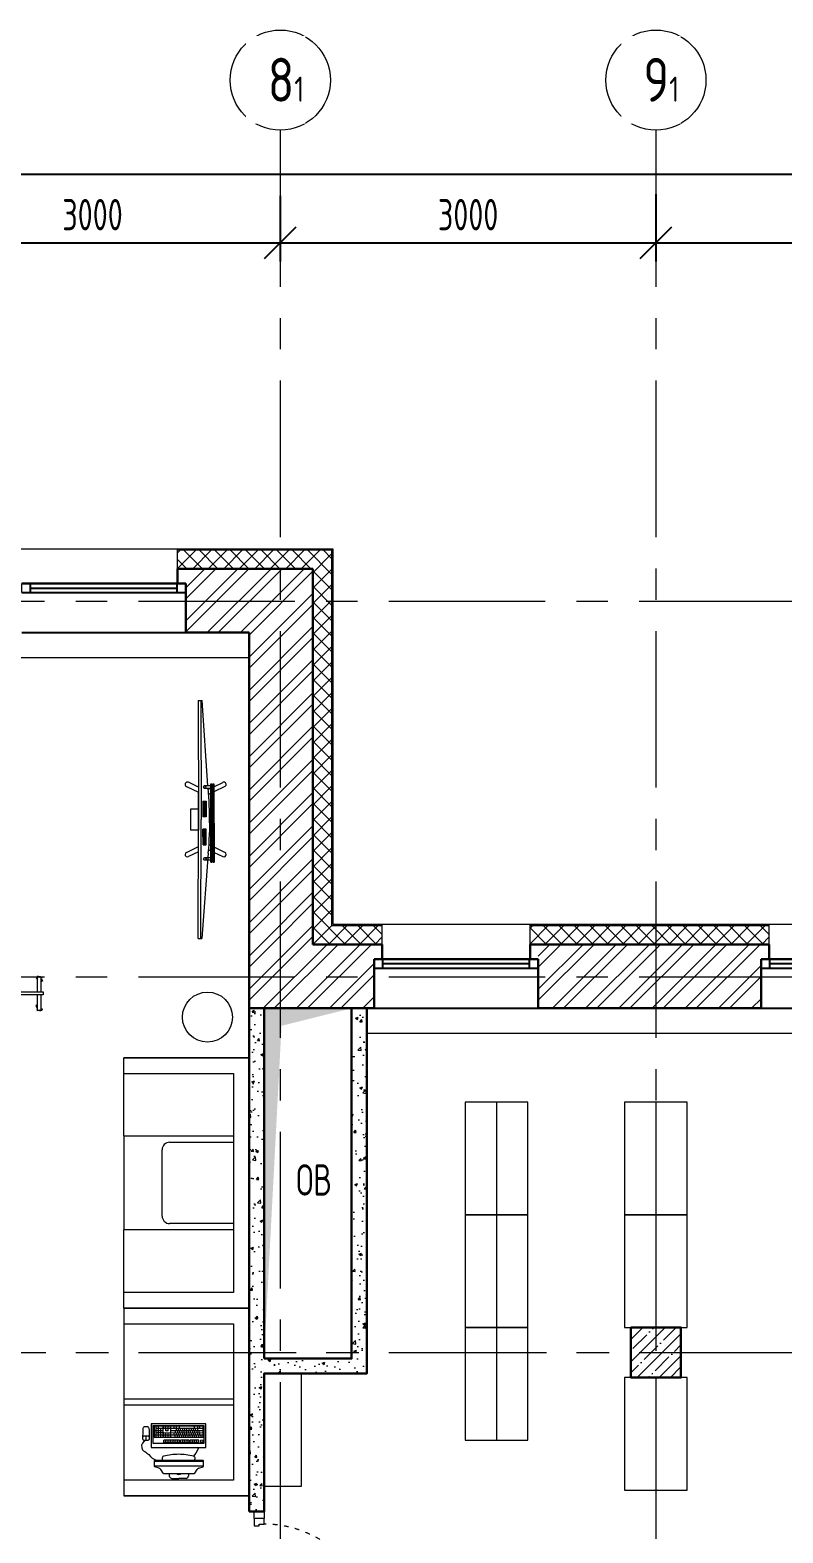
# Model space of a CAD drawing. Header units: millimetres. Extents: x -13407 to 95998, y -2611 to 109495.
# Drawn here: x 12571 to 18585, y 67954 to 79957 of the extents above; entities that cross this region are included whole.
import ezdxf

# ---------------------------------------------------------------- set-up
doc = ezdxf.new("R2010")
doc.units = ezdxf.units.MM
for name, pattern in [('ACAD_ISO03W100', [30, 12, -18]), ('ADSK_Скрыто', [6, 3, -3]), ('CENTER', [2, 1.25, -0.25, 0.25, -0.25])]:
    doc.linetypes.add(name, pattern=pattern)
for name, color, linetype, lineweight in [('АР_Двери', 5, 'Continuous', 18), ('АР_Колонны', 5, 'Continuous', 30), ('АР_Колонны Штрих', 250, 'Continuous', 5), ('АР_Навесной фасад', 5, 'Continuous', 5), ('АР_Оси', 193, 'Continuous', 9), ('АР_Оси размеры', 164, 'Continuous', 9), ('АР_Перегородки газоблок', 165, 'Continuous', 30), ('АР_Перегородки газоблок_Штрих', 165, 'Continuous', 5), ('АР_Подоконники', 163, 'Continuous', 9), ('АР_Сущ Несущая стена', 202, 'Continuous', 30), ('АР_Утеплитель', 250, 'Continuous', 9), ('АР_Штриховка кирпич', 250, 'Continuous', 9), ('Спринклеры', 7, 'Continuous', 18), ('ТХ_мебель передв', 250, 'Continuous', 13), ('ТХ_мебель_библ', 250, 'Continuous', 13), ('ТХ_обор_комп принт', 30, 'Continuous', 13), ('ТХ_ОСНОВНОЙ', 103, 'Continuous', 25)]:
    doc.layers.add(name, color=color, linetype=linetype, lineweight=lineweight)
doc.layers.add('АР_новое окно', color=160, linetype='Continuous')
doc.layers.add('АР_Отверстия', color=251, linetype='Continuous')
doc.styles.add('ICOCPEUR', font='isocpeur.ttf')
doc.styles.add('ГОСТ 2.304', font='isocpeur.ttf', dxfattribs={"width": 0.7})
doc.dimstyles.new('СПДС', dxfattribs={"dimscale": 100, "dimtxt": 2.5, "dimasz": 2.5, "dimexe": 1.5, "dimexo": 0, "dimgap": 1, "dimtad": 1, "dimdec": 0, "dimrnd": 1, "dimtxsty": 'ГОСТ 2.304', "dimblk": 'OBLIQUE', "dimcen": 2.5, "dimdle": 1.5, "dimadec": 0, "dimazin": 2, "dimtfac": 0.75, "dimtdec": 0, "dimtmove": 1, "dimatfit": 3, "dimfxl": 1, "dimtolj": 1, "dimarcsym": 1})
pattern_1 = [(45, (-983959.71, 109221.18), (-132.58252, 132.58252), []), (45, (-983871.32, 109221.18), (-132.58252, 132.58252), [])]

# ---------------------------------------------------------------- blocks, each defined once
blk = doc.blocks.new('*U178')
at = {"layer": 'АР_новое окно', "color": 253, "lineweight": 20}
for p, q in [((0, 1310), (-70, 1310)), ((0, 0), (-70, 0))]:
    blk.add_line(p, q, dxfattribs=at)
at = {"layer": 'АР_новое окно', "color": 253}
for p, q in [((-70, 1310), (-70, 0)), ((-70, 0), (-70, 1310)), ((0, 1240), (-70, 1240)), ((-35, 1240), (-35, 70)), ((0, 1310), (0, 0)), ((0, 70), (-70, 70))]:
    blk.add_line(p, q, dxfattribs=at)
blk = doc.blocks.new('*U179')
at = {"layer": 'АР_новое окно', "color": 253, "lineweight": 20}
for p, q in [((0, 1310), (-70, 1310)), ((0, 0), (-70, 0))]:
    blk.add_line(p, q, dxfattribs=at)
at = {"layer": 'АР_новое окно', "color": 253}
for p, q in [((-70, 1310), (-70, 0)), ((-70, 0), (-70, 1310)), ((0, 1240), (-70, 1240)), ((-35, 1240), (-35, 70)), ((0, 1310), (0, 0)), ((0, 70), (-70, 70))]:
    blk.add_line(p, q, dxfattribs=at)
blk = doc.blocks.new('*U180')
at = {"layer": 'АР_новое окно', "color": 253, "lineweight": 20}
for p, q in [((0, 1310), (-70, 1310)), ((0, 0), (-70, 0))]:
    blk.add_line(p, q, dxfattribs=at)
at = {"layer": 'АР_новое окно', "color": 253}
for p, q in [((-70, 1310), (-70, 0)), ((-70, 0), (-70, 1310)), ((0, 1240), (-70, 1240)), ((-35, 1240), (-35, 70)), ((0, 1310), (0, 0)), ((0, 70), (-70, 70))]:
    blk.add_line(p, q, dxfattribs=at)
blk = doc.blocks.new('_Oblique')
at = {"color": 253, "linetype": 'ByBlock', "lineweight": -2}
blk.add_line((-0.5, -0.5), (0.5, 0.5), dxfattribs=at)
blk = doc.blocks.new('*D286')
at = {"layer": 'АР_Оси размеры', "color": 253, "lineweight": -2, "ltscale": 100, "transparency": 16777216}
for p, q in [((11570, 78640), (11570, 78108)), ((14570, 78634), (14570, 78108)), ((11420, 78258), (14720, 78258))]:
    blk.add_line(p, q, dxfattribs=at)
at = {"layer": 'АР_Оси размеры', "color": 253, "lineweight": -2, "ltscale": 100, "transparency": 16777216, "xscale": 250, "yscale": 250, "zscale": 250, "rotation": 180}
blk.add_blockref('_Oblique', (11570, 78258), dxfattribs=at)
at = {"layer": 'АР_Оси размеры', "color": 253, "lineweight": -2, "ltscale": 100, "transparency": 16777216, "xscale": 250, "yscale": 250, "zscale": 250}
blk.add_blockref('_Oblique', (14570, 78258), dxfattribs=at)
at = {"layer": 'АР_Оси размеры', "color": 253, "ltscale": 100, "transparency": 16777216, "insert": (13070, 78483), "char_height": 250, "attachment_point": 5, "style": 'ГОСТ 2.304'}
blk.add_mtext('\\A1;3000', dxfattribs=at)
blk = doc.blocks.new('*D287')
at = {"layer": 'АР_Оси размеры', "color": 253, "lineweight": -2, "ltscale": 100, "transparency": 16777216}
for p, q in [((14570, 78634), (14570, 78108)), ((17570, 78646), (17570, 78108)), ((14420, 78258), (17720, 78258))]:
    blk.add_line(p, q, dxfattribs=at)
at = {"layer": 'АР_Оси размеры', "color": 253, "lineweight": -2, "ltscale": 100, "transparency": 16777216, "xscale": 250, "yscale": 250, "zscale": 250, "rotation": 180}
blk.add_blockref('_Oblique', (14570, 78258), dxfattribs=at)
at = {"layer": 'АР_Оси размеры', "color": 253, "lineweight": -2, "ltscale": 100, "transparency": 16777216, "xscale": 250, "yscale": 250, "zscale": 250}
blk.add_blockref('_Oblique', (17570, 78258), dxfattribs=at)
at = {"layer": 'АР_Оси размеры', "color": 253, "ltscale": 100, "transparency": 16777216, "insert": (16070, 78483), "char_height": 250, "attachment_point": 5, "style": 'ГОСТ 2.304'}
blk.add_mtext('\\A1;3000', dxfattribs=at)
blk = doc.blocks.new('*D288')
at = {"layer": 'АР_Оси размеры', "color": 253, "lineweight": -2, "ltscale": 100, "transparency": 16777216}
for p, q in [((17570, 78646), (17570, 78108)), ((20570, 78599), (20570, 78108)), ((17420, 78258), (20720, 78258))]:
    blk.add_line(p, q, dxfattribs=at)
at = {"layer": 'АР_Оси размеры', "color": 253, "lineweight": -2, "ltscale": 100, "transparency": 16777216, "xscale": 250, "yscale": 250, "zscale": 250, "rotation": 180}
blk.add_blockref('_Oblique', (17570, 78258), dxfattribs=at)
at = {"layer": 'АР_Оси размеры', "color": 253, "lineweight": -2, "ltscale": 100, "transparency": 16777216, "xscale": 250, "yscale": 250, "zscale": 250}
blk.add_blockref('_Oblique', (20570, 78258), dxfattribs=at)
at = {"layer": 'АР_Оси размеры', "color": 253, "ltscale": 100, "transparency": 16777216, "insert": (19070, 78483), "char_height": 250, "attachment_point": 5, "style": 'ГОСТ 2.304'}
blk.add_mtext('\\A1;3000', dxfattribs=at)
blk = doc.blocks.new('*D297')
at = {"layer": 'АР_Оси размеры', "color": 253, "lineweight": -2, "ltscale": 100, "transparency": 16777216}
for p, q in [((-6430, 78807), (-6430, 78957)), ((57080, 78807), (57080, 78957)), ((-6580, 78807), (57230, 78807))]:
    blk.add_line(p, q, dxfattribs=at)
at = {"layer": 'АР_Оси размеры', "color": 253, "lineweight": -2, "ltscale": 100, "transparency": 16777216, "xscale": 250, "yscale": 250, "zscale": 250, "rotation": 180}
blk.add_blockref('_Oblique', (-6430, 78807), dxfattribs=at)
at = {"layer": 'АР_Оси размеры', "color": 253, "lineweight": -2, "ltscale": 100, "transparency": 16777216, "xscale": 250, "yscale": 250, "zscale": 250}
blk.add_blockref('_Oblique', (57080, 78807), dxfattribs=at)
at = {"layer": 'АР_Оси размеры', "color": 253, "ltscale": 100, "transparency": 16777216, "insert": (25325, 79032), "char_height": 250, "attachment_point": 5, "style": 'ГОСТ 2.304'}
blk.add_mtext('\\A1;63510', dxfattribs=at)
blk = doc.blocks.new('*U150')
at = {"color": 253}
for points in [[(0, 0), (0, -80), (55, -80), (55, 0), (0, 0)], [(55, -80), (55, 0), (115, 0), (115, -40), (100, -40), (100, -80), (55, -80)], [(1015, -80), (1015, 0), (955, 0), (955, -40), (970, -40), (970, -80), (1015, -80)], [(1070, 0), (1070, -80), (1015, -80), (1015, 0), (1070, 0)]]:
    blk.add_lwpolyline(points, dxfattribs=at)
blk.add_lwpolyline([(100, -80), (100, -950), (140, -950), (140, -80)], close=True, dxfattribs=at)
at = {"color": 253, "linetype": 'ACAD_ISO03W100', "ltscale": 3}
blk.add_arc((100, -80), 870, 270, 0, dxfattribs=at)
blk = doc.blocks.new('ПК-2')
at = {"color": 253, "extrusion": (6.19742e-05, -0.000470712, 1)}
for p, q in [((7035967, 1186828, 95), (7035877, 1186827, 95)), ((7035877, 1186827, 95), (7035878, 1186571, 95)), ((7035895, 1186827, 95), (7035896, 1186571, 95)), ((7035913, 1186828, 95), (7035914, 1186571, 95)), ((7035931, 1186828, 95), (7035932, 1186571, 95)), ((7035949, 1186828, 95), (7035950, 1186571, 95)), ((7035967, 1186828, 95), (7035968, 1186571, 95)), ((7036008, 1186828, 95), (7035990, 1186828, 95)), ((7036149, 1186443, 95), (7036148, 1186828, 95)), ((7036200, 1186830, 95), (7036150, 1186830, 95)), ((7036158, 1186441, 95), (7036157, 1186830, 95)), ((7036194, 1186441, 95), (7036193, 1186830, 95)), ((7036212, 1186795, 95), (7036202, 1186828, 95)), ((7036253, 1186762, 95), (7036224, 1186780, 95)), ((7036256, 1186513, 95), (7036255, 1186758, 95)), ((7036294, 1186692, 95), (7036295, 1186635, 95)), ((7035878, 1186566, 95), (7035878, 1186512, 95)), ((7035896, 1186566, 95), (7035896, 1186512, 95)), ((7035914, 1186549, 95), (7035914, 1186531, 95)), ((7035932, 1186567, 95), (7035932, 1186513, 95)), ((7035950, 1186567, 95), (7035950, 1186513, 95)), ((7035968, 1186567, 95), (7035968, 1186513, 95)), ((7036295, 1186579, 95), (7036295, 1186635, 95)), ((7035878, 1186508, 95), (7035878, 1186436, 95)), ((7035878, 1186436, 95), (7035968, 1186436, 95)), ((7035896, 1186508, 95), (7035896, 1186454, 95)), ((7035914, 1186508, 95), (7035914, 1186436, 95)), ((7035932, 1186508, 95), (7035932, 1186454, 95)), ((7035950, 1186508, 95), (7035950, 1186436, 95)), ((7035968, 1186508, 95), (7035968, 1186436, 95)), ((7036201, 1186441, 95), (7036151, 1186441, 95)), ((7036213, 1186476, 95), (7036203, 1186443, 95)), ((7036254, 1186509, 95), (7036224, 1186491, 95))]:
    blk.add_line(p, q, dxfattribs=at)
at = {"color": 253, "extrusion": (6.19742e-05, -0.000470712, 1), "elevation": -28}
for points in [[(7035859, 1186850), (7035860, 1186414), (7036049, 1186414), (7036048, 1186850)], [(7035873, 1186837), (7035873, 1186427), (7036013, 1186427), (7036012, 1186837)]]:
    blk.add_lwpolyline(points, close=True, dxfattribs=at)
for points in [[(7035895, 1186802), (7035877, 1186802)], [(7035895, 1186785), (7035877, 1186785)], [(7035913, 1186785), (7035895, 1186785)], [(7035931, 1186797), (7035913, 1186797)], [(7035931, 1186779), (7035913, 1186779)], [(7035949, 1186802), (7035931, 1186802)], [(7035949, 1186785), (7035931, 1186785)], [(7035967, 1186811), (7035949, 1186811)], [(7035967, 1186794), (7035949, 1186794)], [(7035967, 1186776), (7035949, 1186776)], [(7035990, 1186828), (7035990, 1186811)], [(7036008, 1186811), (7035990, 1186811)], [(7035990, 1186794), (7035990, 1186725)], [(7036008, 1186794), (7035990, 1186794)], [(7036008, 1186777), (7035990, 1186776)], [(7036008, 1186828), (7036008, 1186811)], [(7036008, 1186794), (7036008, 1186725)], [(7036048, 1186795), (7036093, 1186771), (7036117, 1186752)], [(7035895, 1186759), (7035877, 1186759)], [(7035913, 1186768), (7035895, 1186768)], [(7035913, 1186751), (7035895, 1186751)], [(7035913, 1186734), (7035895, 1186734)], [(7035913, 1186716), (7035895, 1186716)], [(7035913, 1186699), (7035895, 1186699)], [(7035913, 1186682), (7035895, 1186682)], [(7035913, 1186665), (7035895, 1186665)], [(7035931, 1186762), (7035913, 1186762)], [(7035931, 1186745), (7035913, 1186745)], [(7035931, 1186728), (7035913, 1186728)], [(7035931, 1186711), (7035913, 1186711)], [(7035931, 1186694), (7035913, 1186694)], [(7035931, 1186677), (7035913, 1186677)], [(7035931, 1186660), (7035913, 1186660)], [(7035949, 1186768), (7035931, 1186768)], [(7035949, 1186751), (7035931, 1186751)], [(7035949, 1186734), (7035931, 1186734)], [(7035949, 1186717), (7035931, 1186717)], [(7035949, 1186699), (7035931, 1186699)], [(7035949, 1186682), (7035931, 1186682)], [(7035949, 1186665), (7035931, 1186665)], [(7035967, 1186759), (7035949, 1186759)], [(7035967, 1186742), (7035949, 1186742)], [(7035967, 1186725), (7035949, 1186725)], [(7035967, 1186708), (7035949, 1186708)], [(7035967, 1186691), (7035949, 1186691)], [(7035967, 1186674), (7035949, 1186674)], [(7035967, 1186657), (7035949, 1186657)], [(7036008, 1186759), (7035990, 1186759)], [(7036008, 1186742), (7035990, 1186742)], [(7036008, 1186725), (7035990, 1186725)], [(7035990, 1186717), (7035990, 1186648)], [(7036008, 1186717), (7035990, 1186717)], [(7036008, 1186700), (7035990, 1186700)], [(7036008, 1186682), (7035990, 1186682)], [(7036008, 1186665), (7035990, 1186665)], [(7036008, 1186717), (7036008, 1186648)], [(7035895, 1186640), (7035877, 1186639)], [(7035896, 1186614), (7035878, 1186614)], [(7035896, 1186597), (7035878, 1186597)], [(7035968, 1186571), (7035878, 1186571)], [(7035896, 1186567), (7035878, 1186567)], [(7035914, 1186549), (7035878, 1186549)], [(7035913, 1186648), (7035895, 1186648)], [(7035913, 1186631), (7035895, 1186631)], [(7035914, 1186614), (7035896, 1186614)], [(7035931, 1186643), (7035913, 1186643)], [(7035932, 1186626), (7035914, 1186626)], [(7035932, 1186608), (7035914, 1186608)], [(7035949, 1186648), (7035931, 1186648)], [(7035949, 1186631), (7035931, 1186631)], [(7035950, 1186614), (7035932, 1186614)], [(7035950, 1186597), (7035932, 1186597)], [(7035968, 1186567), (7035932, 1186567)], [(7035968, 1186549), (7035932, 1186549)], [(7035967, 1186640), (7035949, 1186640)], [(7035968, 1186623), (7035950, 1186623)], [(7035968, 1186605), (7035950, 1186605)], [(7036008, 1186648), (7035990, 1186648)], [(7035990, 1186640), (7035990, 1186571)], [(7036008, 1186640), (7035990, 1186640)], [(7036008, 1186623), (7035990, 1186623)], [(7036008, 1186606), (7035990, 1186605)], [(7036008, 1186588), (7035990, 1186588)], [(7036008, 1186571), (7035990, 1186571)], [(7035990, 1186567), (7035990, 1186513)], [(7036008, 1186567), (7035990, 1186567)], [(7036008, 1186549), (7035990, 1186549)], [(7036008, 1186640), (7036008, 1186571)], [(7036008, 1186567), (7036008, 1186513)], [(7035914, 1186531), (7035878, 1186531)], [(7035896, 1186513), (7035878, 1186513)], [(7035968, 1186508), (7035878, 1186508)], [(7035968, 1186472), (7035878, 1186472)], [(7035968, 1186454), (7035878, 1186454)], [(7035968, 1186490), (7035896, 1186490)], [(7035968, 1186531), (7035932, 1186531)], [(7035968, 1186513), (7035932, 1186513)], [(7036008, 1186531), (7035990, 1186531)], [(7036008, 1186513), (7035990, 1186513)], [(7036008, 1186513), (7035990, 1186513)], [(7035990, 1186372), (7035957, 1186372)]]:
    blk.add_lwpolyline(points, dxfattribs=at)
for points in [[(7035990, 1186372, 0.397637), (7036050, 1186338, 0.110351), (7036067, 1186345, 0.08312), (7036080, 1186362, 0.014729), (7036105, 1186395, 0.170175), (7036149, 1186454, -0.037673)], [(7035968, 1186399, 0.114539), (7035964, 1186398, 0.103755), (7035960, 1186395, 0.091433), (7035958, 1186390, 0.084292), (7035957, 1186385), (7035957, 1186358, 0.084292), (7035958, 1186353, 0.091433), (7035960, 1186349, 0.103755), (7035964, 1186346, 0.114539), (7035968, 1186345, 0.114539)]]:
    blk.add_lwpolyline(points, format="xyb", dxfattribs=at)
blk.add_lwpolyline([(7035882, 1186385), (7035882, 1186358, 0.19919), (7035884, 1186354, 0.098412), (7035891, 1186348, 0.055653), (7035901, 1186346, 0.042416), (7035915, 1186345), (7035979, 1186345, 0.114539), (7035983, 1186346, 0.103755), (7035987, 1186349, 0.091433), (7035989, 1186353, 0.084292), (7035990, 1186358), (7035990, 1186385, 0.084292), (7035989, 1186390, 0.091433), (7035986, 1186395, 0.103755), (7035983, 1186398, 0.114539), (7035978, 1186399), (7035914, 1186399, 0.042416), (7035901, 1186397, 0.055653), (7035891, 1186395, 0.098412), (7035884, 1186389, 0.19919)], format="xyb", close=True, dxfattribs=at)
at = {"color": 253, "extrusion": (6.19742e-05, -0.000470712, 1)}
for centre, radius, start, end in [((7036150, 1186828, -28), 1.8, 90.1091, 180.1091), ((7036200, 1186828, -28), 1.8, 0.1091, 90.1091), ((7036238, 1186803, -28), 27, 197.1145, 238.1415), ((7036579, 1186631, -28), 477, 165.3648, 179.8791), ((7036134, 1186746, -28), 18, 82.9331, 161.3058), ((7036116, 1186601, -28), 164, 78.7654, 82.9331), ((7036251, 1186758, -28), 4.5, 0.1091, 59.6301), ((7036293, 1186966, -28), 256, 261.5096, 266.4787), ((7036276, 1186692, -28), 18, 0.1091, 86.4787), ((7036579, 1186635, -28), 477, 180.3391, 194.8534), ((7036229, 1186635, -28), 33.8, 322.7271, 37.4911), ((7036295, 1186305, -28), 256, 93.7395, 98.7086), ((7036277, 1186579, -28), 18, 273.7395, 0.1091), ((7036135, 1186519, -28), 18, 198.9124, 277.2851), ((7036116, 1186664, -28), 164, 277.2851, 281.4528), ((7036151, 1186443, -28), 1.8, 180.1091, 270.1091), ((7036201, 1186443, -28), 1.8, 270.1091, 0.1091), ((7036239, 1186468, -28), 27, 122.0766, 163.1037), ((7036251, 1186513, -28), 4.5, 300.5881, 0.1091)]:
    blk.add_arc(centre, radius, start, end, dxfattribs=at)
blk = doc.blocks.new('У274')
at = {"layer": 'ТХ_мебель_библ', "color": 253, "lineweight": 0, "ltscale": 100, "transparency": 33554687}
for p, q in [((264576, -185591, 0), (264576, -186591, 0)), ((264576, -186591, 0), (264576, -185591, 0)), ((264576, -186591, 0), (264576, -185591, 0)), ((264576, -185591, 0), (266076, -185591, 0)), ((266076, -185591, 0), (266076, -186591, 0)), ((266076, -186591, 0), (266076, -185591, 0)), ((264701, -186591, 0), (264701, -185716, 0)), ((264701, -185716, 0), (265951, -185716, 0)), ((265301, -186591, 0), (265301, -185716, 0)), ((265351, -185716, 0), (265351, -186591, 0)), ((265951, -185716, 0), (265951, -186591, 0)), ((264576, -186591, 0), (264701, -186591, 0)), ((264701, -186591, 0), (265951, -186591, 0)), ((265951, -186591, 0), (266076, -186591, 0))]:
    blk.add_line(p, q, dxfattribs=at)
blk = doc.blocks.new('frecn gthtujhjlrf 800')
at = {"color": 253, "lineweight": 0}
blk.add_lwpolyline([(-5204, 59071, 0.044658), (-5198, 59062), (-5202, 59066), (-5190, 59082), (-5186, 59078)], format="xyb", dxfattribs=at)
for points in [[(-5198, 59050), (-5198, 59074)], [(-5194, 59078), (-5078, 59078)], [(-5046, 59077), (-4939, 59077)], [(-4970, 59077), (-4966, 59085), (-4954, 59077)], [(-4931, 59057), (-4927, 59054), (-4939, 59038), (-4947, 59046)], [(-4931, 59073), (-4931, 59050)], [(-5078, 59046), (-5194, 59046)], [(-5154, 59046), (-5162, 59034), (-5174, 59046)], [(-4939, 59046), (-5046, 59046)], [(-5198, 58341), (-5198, 58365), (-5202, 58361), (-5198, 58357)], [(-5182, 58369), (-5190, 58377), (-5194, 58369), (-5078, 58369)], [(-5078, 58337), (-5194, 58337)], [(-5154, 58337), (-5162, 58329), (-5174, 58337)], [(-5046, 58369), (-4939, 58369)], [(-4939, 58337), (-5046, 58337)], [(-4971, 58369), (-4963, 58377), (-4955, 58369)], [(-4931, 58353), (-4923, 58345), (-4935, 58329), (-4943, 58337)], [(-4931, 58365), (-4931, 58341)]]:
    blk.add_lwpolyline(points, dxfattribs=at)
at = {"color": 253}
blk.add_lwpolyline([(-5075, 58292), (-5050, 58292), (-5050, 59092), (-5075, 59092)], close=True, dxfattribs=at)
at = {"color": 253, "lineweight": 0}
for centre, radius, start, end in [((-5196, 59076), 5.98, 89.9616, 179.9619), ((-5208, 59028), 57.8, 62.2925, 76.6024), ((-4980, 59032), 57.8, 56.7445, 76.6024), ((-4941, 59075), 5.98, 359.9616, 89.9619), ((-4980, 59032), 57.8, 25.439, 38.1777), ((-5196, 59052), 5.98, 179.9616, 269.9619), ((-5152, 59095), 57.8, 234.1136, 256.6023), ((-4925, 59099), 57.8, 239.233, 256.6024), ((-4941, 59052), 5.98, 269.9616, 359.9619), ((-5152, 58387), 57.8, 205.4389, 212.844), ((-5196, 58367), 5.98, 89.9616, 179.9619), ((-5196, 58343), 5.98, 179.9616, 269.9619), ((-5204, 58319), 57.8, 59.4253, 76.6023), ((-5152, 58387), 57.8, 236.5689, 256.6024), ((-4981, 58323), 57.8, 55.981, 76.6024), ((-4925, 58391), 57.8, 240.0735, 256.6024), ((-4941, 58367), 5.98, 359.9616, 89.9619), ((-4941, 58343), 5.98, 269.9616, 359.9619), ((-4981, 58323), 57.8, 25.4388, 39.8259)]:
    blk.add_arc(centre, radius, start, end, dxfattribs=at)
blk = doc.blocks.new('поз67')
at = {"color": 253}
for p, q in [((827456, -207565, -5), (827458, -208515, -5)), ((827456, -207565, -6), (827457, -208515, 0)), ((827456, -207565, -5), (827486, -207565, -5)), ((827476, -207565, -5), (827478, -208515, -5)), ((827531, -208246, -5), (827486, -207565, -5)), ((827555, -208246, -5), (827507, -208246, -5)), ((827556, -208855, -5), (827555, -208231, -5)), ((827555, -208231, -5), (827564, -208231, -5)), ((827564, -208255, -5), (827564, -208231, -5)), ((827572, -208255, -5), (827572, -208231, -5)), ((827572, -208231, -5), (827581, -208231, -5)), ((827581, -208231, -5), (827582, -208855, -5)), ((827493, -208369, -5), (827493, -208494, -5)), ((827493, -208369, -5), (827518, -208369, -5)), ((827498, -208369, -5), (827498, -208494, -5)), ((827503, -208369, -5), (827503, -208494, -5)), ((827507, -208266, -5), (827555, -208266, -5)), ((827508, -208369, -5), (827508, -208494, -5)), ((827513, -208369, -5), (827513, -208494, -5)), ((827518, -208369, -5), (827518, -208494, -5)), ((827518, -208494, -5), (827493, -208494, -5)), ((827456, -209465, -5), (827458, -208515, -5)), ((827456, -209465, -6), (827457, -208515, 0)), ((827476, -209465, -5), (827478, -208515, -5)), ((827494, -208717, -5), (827493, -208592, -5)), ((827518, -208592, -5), (827493, -208592, -5)), ((827499, -208717, -5), (827498, -208592, -5)), ((827504, -208717, -5), (827503, -208592, -5)), ((827509, -208717, -5), (827508, -208592, -5)), ((827514, -208717, -5), (827513, -208592, -5)), ((827519, -208717, -5), (827518, -208592, -5)), ((827494, -208717, -5), (827519, -208717, -5)), ((827534, -208784, -5), (827485, -209465, -5)), ((827508, -208820, -5), (827556, -208820, -5)), ((827556, -208840, -5), (827508, -208840, -5)), ((827556, -208840, -5), (827508, -208840, -5)), ((827565, -208855, -5), (827556, -208855, -5)), ((827556, -208855, -5), (827565, -208855, -5)), ((827565, -208831, -5), (827565, -208855, -5)), ((827582, -208855, -5), (827573, -208855, -5)), ((827573, -208855, -5), (827582, -208855, -5)), ((827456, -209465, -5), (827485, -209465, -5))]:
    blk.add_line(p, q, dxfattribs=at)
for points, elevation in [([(827361, -208251), (827457, -208298)], -5), ([(827457, -208257), (827377, -208218)], -5), ([(827556, -208235), (827563, -208592)], -5), ([(827557, -208850), (827572, -208235)], -5), ([(827564, -208235), (827568, -208395)], -5), ([(827565, -208850), (827580, -208235)], -5), ([(827581, -208253), (827652, -208219)], -5), ([(827668, -208252), (827581, -208294)], -5), ([(827430, -208335), (827430, -208335)], 5), ([(827458, -208732), (827458, -208298)], -5), ([(827536, -208274), (827555, -208265)], -5), ([(827555, -208306), (827539, -208314)], -5), ([(827573, -208543), (827581, -208850)], -5), ([(827361, -208779), (827458, -208732)], -5), ([(827556, -208724), (827543, -208718)], -5), ([(827569, -208690), (827573, -208850)], -5), ([(827668, -208778), (827582, -208737)], -5), ([(827458, -208773), (827377, -208812)], -5), ([(827541, -208758), (827556, -208765)], -5), ([(827573, -208855), (827573, -208830)], -5), ([(827582, -208778), (827652, -208812)], -5)]:
    blk.add_lwpolyline(points, dxfattribs=dict(at, elevation=elevation))
at = {"color": 253, "elevation": -5}
for points in [[(827507, -208246, 1.032034), (827507, -208266)], [(827508, -208840, -1.032034), (827508, -208820)]]:
    blk.add_lwpolyline(points, format="xyb", dxfattribs=at)
blk.add_lwpolyline([(827396, -208429), (827458, -208429), (827458, -208601), (827396, -208601)], close=True, dxfattribs=at)
at = {"color": 253}
for centre, radius in [((827507, -208256, -5), 10), ((827560, -208235, -5), 4), ((827576, -208235, -5), 4), ((827568, -208543, -5), 5.23), ((827568, -208543, -5), 4), ((827508, -208830, -5), 10), ((827561, -208850, -5), 4), ((827561, -208850, -5), 4), ((827577, -208850, -5), 4), ((827577, -208850, -5), 4)]:
    blk.add_circle(centre, radius, dxfattribs=at)
for centre, start, end in [((827369, -208235, -5), 64.1457, 244.1457), ((827660, -208235, -5), 295.653, 115.653), ((827369, -208795, -5), 115.8543, 295.8543), ((827660, -208795, -5), 244.347, 64.347)]:
    blk.add_arc(centre, 18.5, start, end, dxfattribs=at)
blk.add_ellipse((823911, -208549, -5), major_axis=(2566, 2575), ratio=1, start_param=-0.785398, end_param=-0.709205, dxfattribs=at)
at = {"color": 253, "extrusion": (0, 0, -1)}
blk.add_ellipse((823911, -208481, -5), major_axis=(2566, -2575), ratio=1, start_param=-0.785398, end_param=-0.703626, dxfattribs=at)
blk = doc.blocks.new('У111')
at = {"layer": 'ТХ_мебель_библ', "color": 253, "lineweight": 0, "ltscale": 100, "transparency": 33554687}
for p, q in [((261985, -185643), (261985, -186643)), ((261985, -185643), (263985, -185643)), ((261985, -186643), (261985, -185643)), ((263985, -185643), (263985, -186643)), ((263985, -186643), (263985, -185643)), ((262110, -185768), (263860, -185768)), ((262110, -186643), (262110, -185768)), ((262610, -186643), (262610, -185768)), ((262660, -186277), (262660, -185768)), ((263310, -185768), (263310, -186277)), ((263360, -185768), (263360, -186643)), ((263860, -185768), (263860, -186643)), ((263250, -186337), (262720, -186337)), ((262610, -186643), (261985, -186643)), ((262610, -186643), (263360, -186643)), ((263985, -186643), (263360, -186643))]:
    blk.add_line(p, q, dxfattribs=at)
for centre, start, end in [((262720, -186277), 180, 270), ((263250, -186277), 270, 0)]:
    blk.add_arc(centre, 60, start, end, dxfattribs=at)
blk = doc.blocks.new('У113')
at = {"color": 253}
blk.add_lwpolyline([(195377, -190165), (195677, -190165), (195677, -189265), (195377, -189265)], close=True, dxfattribs=at)
blk = doc.blocks.new('стеллаж 2-х стор 900х500')
at = {"color": 253}
blk.add_line((-12721, 60501), (-12721, 59601), dxfattribs=at)
blk.add_lwpolyline([(-12971, 59601), (-12471, 59601), (-12471, 60501), (-12971, 60501)], close=True, dxfattribs=at)

msp = doc.modelspace()

# ---------------------------------------------------------------- hatches: boundary and pattern name
at = {"layer": 'АР_Колонны Штрих', "ltscale": 100}
h = msp.add_hatch(dxfattribs=at)
h.set_pattern_fill('ANSI35', color=253, scale=500)
h.set_pattern_definition([(45, (-939682.16, 109466.47), (-88.388348, 88.388348), []), (45, (-939593.77, 109466.47), (-88.388348, 88.388348), [156.25, -31.25, 0, -31.25])])
h.paths.add_polyline_path([(17769.9, 69595), (17369.9, 69595), (17369.9, 69195), (17769.9, 69195)])
at = {"layer": 'АР_Перегородки газоблок_Штрих', "ltscale": 100}
h = msp.add_hatch(dxfattribs=at)
h.set_pattern_fill('AR-CONC', color=253, scale=30)
h.set_pattern_definition([(50, (-58072.46, -55205.68), (215.17805, -18.82564), [22.5, -247.5]), (355, (-58072.46, -55205.68), (-41.6254, 225.65764), [18, -198]), (100.45144, (-58054.53, -55207.25), (173.55265, 206.832), [19.12206, -210.34263]), (46.1842, (-58072.46, -55145.68), (320.1724, -49.6558), [33.75, -371.25]), (96.63564, (-58045.78, -55149.82), (280.3986, 292.2356), [28.6831, -315.5141]), (351.18416, (-58072.46, -55145.68), (280.3986, 292.2356), [27, -297]), (21, (-58042.46, -55160.68), (179.07212, -120.78567), [22.5, -247.5]), (326, (-58042.46, -55160.68), (72.9946, 217.545), [18, -198]), (71.45144, (-58027.54, -55170.75), (252.0667, 96.75935), [19.12206, -210.34263]), (37.5, (-58072.46, -55205.68), (3.647957, 99.868156), [0, -195.6, 0, -201, 0, -198.75]), (7.5, (-58072.46, -55205.68), (78.92086, 118.32351), [0, -114.6, 0, -191.1, 0, -75.75]), (327.5, (-58139.36, -55205.68), (160.14673, -6.76646), [0, -75, 0, -234, 0, -310.5]), (317.5, (-58169.36, -55205.68), (174.95585, 30.0315), [0, -97.5, 0, -155.4, 0, -220.5])])
h.paths.add_polyline_path([(14439.9, 72145), (14319.9, 72145), (14319.9, 68124.6), (14439.9, 68124.6), (14439.9, 69346.6), (15139.9, 69346.6), (14440.7, 69346.6), (15139.9, 69346.6), (14440.7, 69346.6), (14439.9, 69231.6), (15259.9, 69226.6), (15259.9, 70660), (15259.9, 72145), (15139.9, 72142.5), (15139.9, 69346.6), (14439.9, 69346.5)])
at = {"layer": 'АР_Утеплитель', "ltscale": 100}
h = msp.add_hatch(dxfattribs=at)
h.set_pattern_fill('ANSI37', color=253, scale=700)
h.set_pattern_definition([(45, (-962985.03, 108547.145), (-61.871843, 61.871843), []), (135, (-962985.03, 108547.145), (-61.871843, -61.871843), [])])
h.paths.add_polyline_path([(15384.9, 72655), (14829.9, 72655), (14829.9, 75655), (13749.9, 75655), (13749.9, 75805), (14979.9, 75805), (14979.9, 72805), (15384.9, 72805)])
h = msp.add_hatch(dxfattribs=at)
h.set_pattern_fill('ANSI37', color=253, scale=700)
h.set_pattern_definition([(45, (-959895.03, 108547.145), (-61.871843, 61.871843), []), (135, (-959895.03, 108547.145), (-61.871843, -61.871843), [])])
h.paths.add_polyline_path([(18474.9, 72655), (16564.9, 72655), (16564.9, 72805), (18474.9, 72805)])
at = {"layer": 'АР_Штриховка кирпич', "ltscale": 100}
h = msp.add_hatch(dxfattribs=at)
h.set_pattern_fill('ANSI32', color=253, scale=500)
h.set_pattern_definition(pattern_1)
h.paths.add_polyline_path([(14829.9, 75655), (14829.9, 75133.9), (14829.9, 72655), (14319.9, 72655), (14319.9, 75145), (13814.9, 75145), (13814.9, 75655)])
h = msp.add_hatch(dxfattribs=at)
h.set_pattern_fill('ANSI32', color=253, scale=500)
h.set_pattern_definition(pattern_1)
h.paths.add_polyline_path([(15319.9, 72655), (14829.9, 72655), (14319.9, 72655), (14319.9, 72145), (15319.9, 72145)])
h = msp.add_hatch(dxfattribs=at)
h.set_pattern_fill('ANSI32', color=253, scale=500)
h.set_pattern_definition([(45, (-981649.71, 109221.18), (-132.58252, 132.58252), []), (45, (-981561.32, 109221.18), (-132.58252, 132.58252), [])])
h.paths.add_polyline_path([(18409.9, 72655), (16629.9, 72655), (16629.9, 72145), (18409.9, 72145)])
at = {"layer": 'Спринклеры', "linetype": 'ADSK_Скрыто', "lineweight": 9}
msp.add_hatch(color=253, dxfattribs=at).paths.add_polyline_path([(14439.9, 69345), (14579.9, 72005), (15139.9, 72145), (14439.9, 72145), (14439.9, 70805.9)])

# ---------------------------------------------------------------- linework, layer by layer
at = {"layer": 'АР_Колонны', "color": 253, "ltscale": 100}
msp.add_lwpolyline([(17369.9, 69595), (17769.9, 69595), (17769.9, 69195), (17369.9, 69195)], close=True, dxfattribs=at)
at = {"layer": 'АР_Навесной фасад', "color": 253, "ltscale": 100}
for p, q in [((5149.9, 75815), (14989.9, 75815)), ((13749.9, 75805), (14979.9, 75805)), ((14979.9, 75805), (14979.9, 72805)), ((14989.9, 75815), (14989.9, 72815)), ((14979.9, 72805), (15384.9, 72805)), ((14989.9, 72815), (23149.9, 72815)), ((16564.9, 72805), (18474.9, 72805))]:
    msp.add_line(p, q, dxfattribs=at)
for points in [[(13749.9, 75655), (13749.9, 75815)], [(15384.9, 72655), (15384.9, 72815)], [(16564.9, 72655), (16564.9, 72815)], [(18474.9, 72655), (18474.9, 72815)]]:
    msp.add_lwpolyline(points, dxfattribs=at)
at = {"layer": 'АР_новое окно', "color": 253}
for p, q in [((12504.9, 75145), (13814.9, 75145)), ((15319.9, 72145), (16629.9, 72145)), ((18409.9, 72145), (19719.9, 72145))]:
    msp.add_line(p, q, dxfattribs=at)
at = {"layer": 'АР_Оси', "color": 253, "linetype": 'CENTER', "ltscale": 1000}
for p, q in [((14569.9, 79157.5), (14569.9, 23425.1)), ((17569.9, 79157.5), (17569.9, 23425.1)), ((-12563.8, 75395), (70614.6, 75395)), ((-12563.8, 72395), (70614.6, 72395)), ((-12563.8, 69395), (70614.6, 69395)), ((-12553.5, 69395.3), (70624.9, 69395.3))]:
    msp.add_line(p, q, dxfattribs=at)
at = {"layer": 'АР_Оси', "color": 253, "ltscale": 0.5}
for centre in [(14569.9, 79557.5), (17569.9, 79557.5)]:
    msp.add_circle(centre, 400, dxfattribs=at)
at = {"layer": 'АР_Перегородки газоблок', "color": 253, "ltscale": 100}
msp.add_line((14439.9, 72145), (14439.9, 69346.6), dxfattribs=at)
for points in [[(14319.9, 68124.6), (14319.9, 72145)], [(14439.9, 69346.6), (15139.9, 69346.6), (15139.9, 72145)], [(15259.9, 72145), (15259.9, 69226.6), (14439.9, 69226.6), (14439.9, 68124.6)], [(14439.9, 68124.6), (14319.9, 68124.6)]]:
    msp.add_lwpolyline(points, dxfattribs=at)
at = {"layer": 'АР_Подоконники', "color": 253, "ltscale": 100}
for p, q in [((5819.9, 74945), (14319.9, 74945)), ((15259.9, 71945), (23649.9, 71945))]:
    msp.add_line(p, q, dxfattribs=at)
at = {"layer": 'АР_Сущ Несущая стена', "color": 253, "ltscale": 100}
for p, q in [((13749.9, 75655), (14829.9, 75655)), ((13749.9, 75536.1), (13749.9, 75655)), ((14829.9, 75655), (14829.9, 72655)), ((13749.9, 75536.1), (13814.9, 75536.1)), ((13814.9, 75536.1), (13814.9, 75145)), ((13814.9, 75145), (14319.9, 75145)), ((14319.9, 75145), (14319.9, 72145)), ((14829.9, 72655), (15384.9, 72655)), ((15384.9, 72536.1), (15384.9, 72655)), ((16564.9, 72655), (18474.9, 72655)), ((16564.9, 72536.1), (16564.9, 72655)), ((18474.9, 72536.1), (18474.9, 72655)), ((15319.9, 72536.1), (15319.9, 72145)), ((15319.9, 72536.1), (15384.9, 72536.1)), ((16564.9, 72536.1), (16629.9, 72536.1)), ((16629.9, 72536.1), (16629.9, 72145)), ((18409.9, 72536.1), (18409.9, 72145)), ((18409.9, 72536.1), (18474.9, 72536.1)), ((14319.9, 72145), (15319.9, 72145)), ((16629.9, 72145), (18409.9, 72145))]:
    msp.add_line(p, q, dxfattribs=at)
at = {"layer": 'АР_Сущ Несущая стена', "color": 253, "lineweight": 15, "ltscale": 100}
for p, q in [((12504.9, 75536.1), (13814.9, 75536.1)), ((15319.9, 72536.1), (16629.9, 72536.1)), ((18409.9, 72536.1), (19719.9, 72536.1))]:
    msp.add_line(p, q, dxfattribs=at)
at = {"layer": 'ТХ_мебель передв', "color": 253}
msp.add_circle((13988, 72074.1), 200, dxfattribs=at)

# ---------------------------------------------------------------- block references
at = {"layer": 'АР_Двери', "color": 253, "rotation": 90.00000000000001}
msp.add_blockref('*U150', (14359.9, 67054.6), dxfattribs=at)
at = {"layer": 'АР_новое окно', "color": 253, "xscale": -1, "rotation": 90}
for name, p in [('*U180', (13814.9, 75466.1)), ('*U179', (16629.9, 72466.1)), ('*U178', (19719.9, 72466.1))]:
    msp.add_blockref(name, p, dxfattribs=at)
at = {"layer": 'ТХ_мебель_библ', "color": 253, "xscale": -1, "rotation": 270}
msp.add_blockref('frecn gthtujhjlrf 800', (-46417.4, 77327.1), dxfattribs=at)
at = {"layer": 'ТХ_мебель_библ', "color": 253}
for name, p in [('стеллаж 2-х стор 900х500', (29018.1, 10893.8)), ('стеллаж 2-х стор 900х500', (30290.6, 10893.8)), ('стеллаж 2-х стор 900х500', (29018.1, 9993.8)), ('стеллаж 2-х стор 900х500', (30290.6, 9993.8)), ('стеллаж 2-х стор 900х500', (29018.1, 9093.8)), ('У113', (-180937, 258491.6)), ('стеллаж 2-х стор 900х500', (30290.6, 8693.8))]:
    msp.add_blockref(name, p, dxfattribs=at)
at = {"layer": 'ТХ_обор_комп принт', "color": 253}
msp.add_blockref('поз67', (-813541.2, 282167.5, 5.3), dxfattribs=at)
at = {"layer": 'ТХ_обор_комп принт', "color": 253, "rotation": 269.8909180547823}
msp.add_blockref('ПК-2', (-1159476.9, 7106930.5, -95), dxfattribs=at)
at = {"layer": 'ТХ_ОСНОВНОЙ', "color": 253, "rotation": 270}
for name, p in [('У111', (199963, 333734.9, 0)), ('У274', (199911.2, 334325.6, 0))]:
    msp.add_blockref(name, p, dxfattribs=at)

# ---------------------------------------------------------------- texts
at = {"layer": 'АР_Отверстия', "color": 253, "ltscale": 100, "insert": (14838.7, 70773.4), "char_height": 250, "attachment_point": 5, "line_spacing_factor": 0.7, "style": 'ICOCPEUR'}
msp.add_mtext('\\A1;{\\W0.7;ОВ}', dxfattribs=at)

# ---------------------------------------------------------------- dimensions: what is measured, and where the dimension line sits
at = {"layer": 'АР_Оси размеры', "color": 253, "ltscale": 100}
for base, p1, p2, picture, middle in [((14569.9, 78257.8), (11569.9, 78639.9), (14569.9, 78634.1), '*D286', (13069.9, 78482.8)), ((17569.9, 78257.8), (14569.9, 78634.1), (17569.9, 78645.7), '*D287', (16069.9, 78482.8)), ((20569.9, 78257.8), (17569.9, 78645.7), (20569.9, 78599.4), '*D288', (19069.9, 78482.8))]:
    dim = msp.add_linear_dim(base=base, p1=p1, p2=p2, dimstyle='СПДС', override={"dimclrd": 253, "dimclre": 253, "dimclrt": 253}, dxfattribs=at)
    dim.commit()
    dim.dimension.update_dxf_attribs({"geometry": picture, "text_midpoint": middle})

# ---------------------------------------------------------------- next in the draw order: texts
at = {"layer": 'АР_Оси', "color": 253, "char_height": 350, "width": 123.867, "attachment_point": 1, "line_spacing_factor": 1.149209, "style": 'ГОСТ 2.304', "bg_fill": 2}
for s, insert in [('{\\W0.8;8\\H0.57143x;1}', (14470.1, 79735.2)), ('{\\W0.8;9\\H0.57143x;1}', (17470.1, 79735.2))]:
    msp.add_mtext(s, dxfattribs=dict(at, insert=insert))

# ---------------------------------------------------------------- next in the draw order: dimensions: what is measured, and where the dimension line sits
at = {"layer": 'АР_Оси размеры', "color": 253, "ltscale": 100}
dim = msp.add_linear_dim(base=(57079.9, 78807.5), p1=(-6430.1, 78807.5), p2=(57079.9, 78807.5), dimstyle='СПДС', override={"dimclrd": 253, "dimclre": 253, "dimclrt": 253}, dxfattribs=at)
dim.commit()
dim.dimension.update_dxf_attribs({"geometry": '*D297', "text_midpoint": (25324.9, 79032.5)})

doc.saveas('drawing.dxf')
